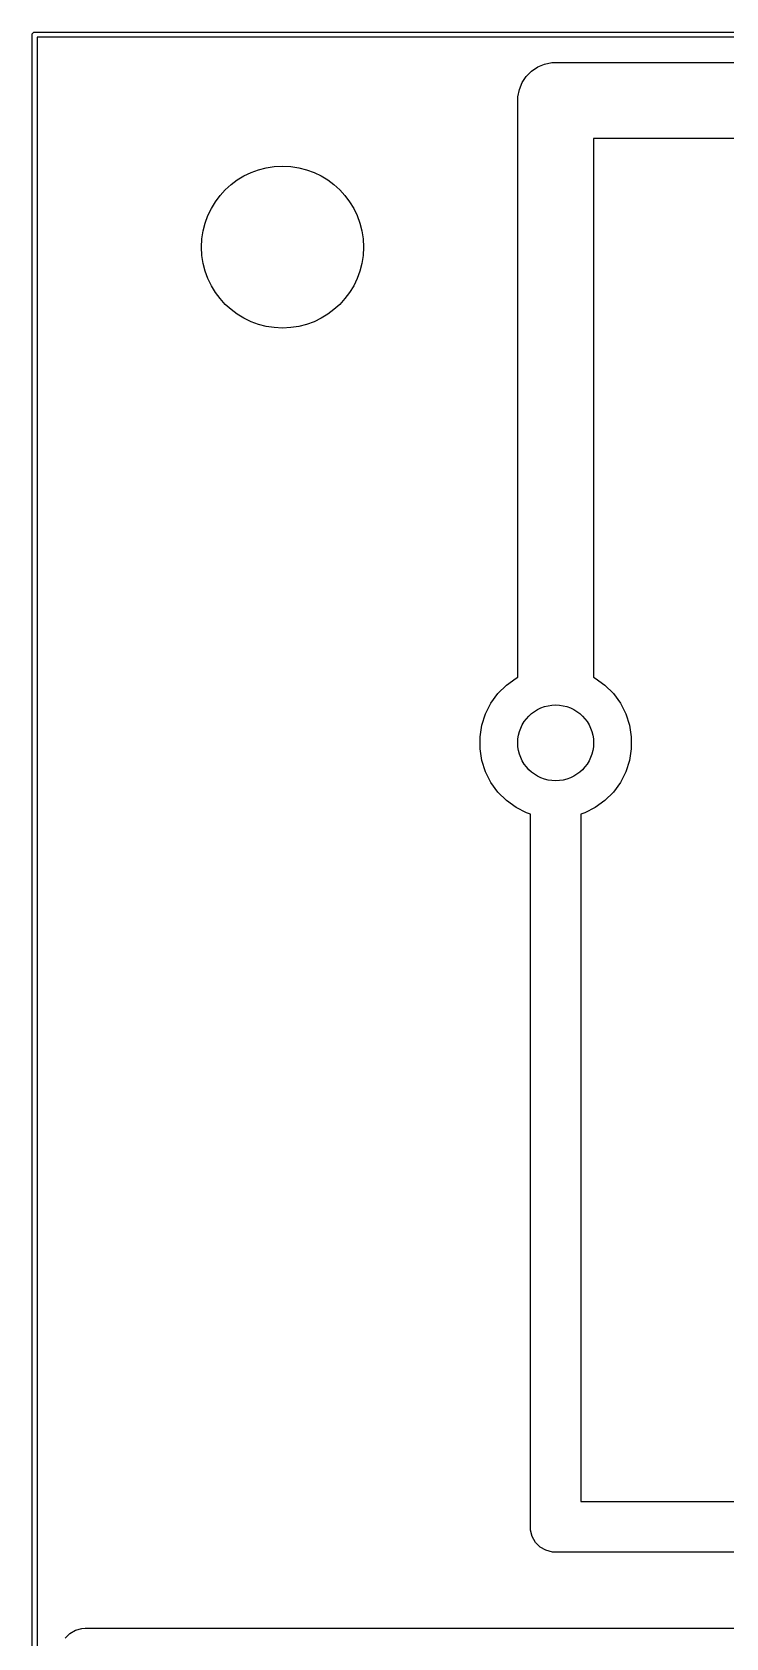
# Model space of a CAD drawing. Header units: millimetres. Extents: x 112.3 to 187.7, y -128.1 to -63.8.
# Drawn here: x 112.35 to 126.07, y -95.49 to -63.75 of the extents above; entities that cross this region are included whole.
import ezdxf

# ---------------------------------------------------------------- set-up
doc = ezdxf.new("R2010")
doc.units = ezdxf.units.MM
doc.layers.add('F.Cu', color=13, linetype='CONTINUOUS', true_color=0xc83434)

msp = doc.modelspace()

# ---------------------------------------------------------------- linework, layer by layer
at = {"layer": 'F.Cu', "linetype": 'CONTINUOUS'}
for p, q in [((112.35, -63.8), (112.353806, -63.780866)), ((112.35, -128.099999), (112.35, -63.8)), ((112.353806, -63.780866), (112.380866, -63.753806)), ((112.380866, -63.753806), (112.4, -63.75)), ((112.4, -63.75), (187.699999, -63.75)), ((112.45, -63.85), (112.45, -128.049999)), ((187.649999, -63.85), (112.45, -63.85)), ((122.346452, -64.438559), (122.482286, -64.382295)), ((122.482286, -64.382295), (122.626487, -64.353611)), ((122.626487, -64.353611), (122.7, -64.35)), ((122.7, -64.35), (150.6, -64.35)), ((121.982295, -64.882286), (122.038559, -64.746452)), ((122.038559, -64.746452), (122.120242, -64.624205)), ((122.120242, -64.624205), (122.224205, -64.520242)), ((122.224205, -64.520242), (122.346452, -64.438559)), ((121.95, -65.1), (121.953611, -65.026487)), ((121.953611, -65.026487), (121.982295, -64.882286)), ((121.95, -76.503844), (121.95, -65.1)), ((150.1, -65.85), (123.45, -65.85)), ((123.45, -65.85), (123.45, -76.503844)), ((121.559391, -76.825828), (121.725828, -76.659391)), ((121.725828, -76.659391), (121.916252, -76.52104)), ((121.916252, -76.52104), (121.95, -76.503844)), ((123.45, -76.503844), (123.483748, -76.52104)), ((123.483748, -76.52104), (123.674172, -76.659391)), ((123.674172, -76.659391), (123.840609, -76.825828)), ((121.314181, -77.225975), (121.42104, -77.016252)), ((121.42104, -77.016252), (121.559391, -76.825828)), ((123.840609, -76.825828), (123.97896, -77.016252)), ((123.97896, -77.016252), (124.085819, -77.225975)), ((121.204624, -77.682311), (121.241445, -77.449832)), ((121.241445, -77.449832), (121.314181, -77.225975)), ((124.085819, -77.225975), (124.158555, -77.449832)), ((124.158555, -77.449832), (124.195376, -77.682311)), ((121.204624, -77.917689), (121.204624, -77.682311)), ((124.195376, -77.682311), (124.195376, -77.917689)), ((121.241445, -78.150168), (121.204624, -77.917689)), ((124.195376, -77.917689), (124.158555, -78.150168)), ((121.314181, -78.374025), (121.241445, -78.150168)), ((121.42104, -78.583748), (121.314181, -78.374025)), ((124.085819, -78.374025), (123.97896, -78.583748)), ((124.158555, -78.150168), (124.085819, -78.374025)), ((121.559391, -78.774172), (121.42104, -78.583748)), ((123.97896, -78.583748), (123.840609, -78.774172)), ((121.725828, -78.940609), (121.559391, -78.774172)), ((121.916252, -79.07896), (121.725828, -78.940609)), ((123.674172, -78.940609), (123.483748, -79.07896)), ((123.840609, -78.774172), (123.674172, -78.940609)), ((122.125975, -79.185819), (121.916252, -79.07896)), ((122.2, -79.209871), (122.125975, -79.185819)), ((122.2, -93.3), (122.2, -79.209871)), ((123.274025, -79.185819), (123.2, -79.209871)), ((123.2, -79.209871), (123.2, -92.8)), ((123.483748, -79.07896), (123.274025, -79.185819)), ((123.2, -92.8), (131.590289, -92.8)), ((122.204278, -93.365263), (122.2, -93.3)), ((122.23806, -93.491342), (122.204278, -93.365263)), ((122.303323, -93.604381), (122.23806, -93.491342)), ((122.395619, -93.696677), (122.303323, -93.604381)), ((122.508658, -93.76194), (122.395619, -93.696677)), ((122.634737, -93.795722), (122.508658, -93.76194)), ((122.7, -93.8), (122.634737, -93.795722)), ((132.1, -93.8), (122.7, -93.8)), ((113.003323, -95.495619), (113.095619, -95.403323)), ((113.095619, -95.403323), (113.208658, -95.33806)), ((113.208658, -95.33806), (113.334737, -95.304278)), ((113.334737, -95.304278), (113.4, -95.3)), ((113.4, -95.3), (136.7, -95.3))]:
    msp.add_line(p, q, dxfattribs=at)
at = {"layer": 'F.Cu'}
for centre, radius in [((117.3, -68), 1.6), ((117.3, -68), 1.6), ((117.3, -68), 1.599999), ((122.7, -77.8), 0.75), ((122.7, -77.8), 0.75), ((122.7, -77.8), 0.75)]:
    msp.add_circle(centre, radius, dxfattribs=at)

doc.saveas('drawing.dxf')
